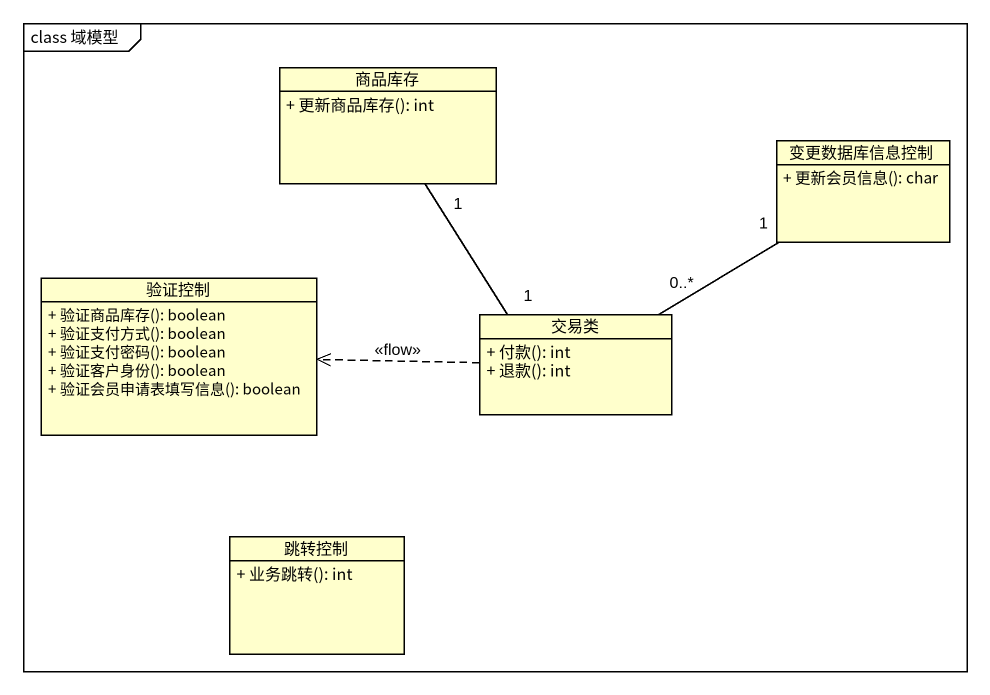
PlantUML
@startuml
mainframe class 域模型
hide circle
hide empty members
skinparam classAttributeIconSize 0
class 商品库存 {
  + 更新商品库存(): int
}
class 变更数据库信息控制 {
  + 更新会员信息(): char
}
class 验证控制 {
  + 验证商品库存(): boolean
  + 验证支付方式(): boolean
  + 验证支付密码(): boolean
  + 验证客户身份(): boolean
  + 验证会员申请表填写信息(): boolean
}
class 交易类 {
  + 付款(): int
  + 退款(): int
}
class 跳转控制 {
  + 业务跳转(): int
}
交易类 "1" -up- "1" 商品库存
交易类 "0..*" -up- "1" 变更数据库信息控制
交易类 .left.> 验证控制 : <<flow>>
@enduml
